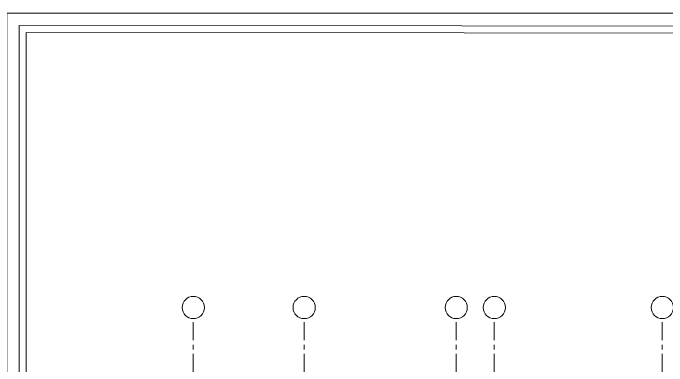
# Model space of a CAD drawing. Header units: millimetres. Extents: x 1373 to 40779, y 1939 to 6439.
# Drawn here: x 22986 to 24757, y 5483 to 6439 of the extents above; entities that cross this region are included whole.
import ezdxf

# ---------------------------------------------------------------- set-up
doc = ezdxf.new("R2010")
doc.units = ezdxf.units.MM
doc.linetypes.add('IMPORT-CENTER2', pattern=[112.5, 75, -12.5, 12.5, -12.5])
for name, color, linetype, lineweight in [('A-ANNO-DIMS', 211, 'Continuous', 18), ('S-GRID', 252, 'IMPORT-CENTER2', 5), ('S-GRID-IDEN', 1, 'Continuous', 18)]:
    doc.layers.add(name, color=color, linetype=linetype, lineweight=lineweight)

msp = doc.modelspace()

# ---------------------------------------------------------------- linework, layer by layer
at = {"layer": 'A-ANNO-DIMS', "lineweight": 18, "ltscale": 2}
for points in [[(22969.5, 1938.6), (26631.3, 1938.6), (26631.3, 6438.6), (22969.5, 6438.6)], [(23003.3, 1972.4), (26597.6, 1969.9), (26597.6, 6402.4), (23003.3, 6404.9)], [(23022, 1991.1), (26578.8, 1988.7), (26578.8, 6383.7), (23022, 6386.1)]]:
    msp.add_lwpolyline(points, close=True, dxfattribs=at)
at = {"layer": 'S-GRID', "lineweight": 18}
for p, q in [((23474.3, 2740.6), (23474.3, 5601.4)), ((23774.6, 2740.6), (23774.6, 5601.4)), ((24186.3, 2740.6), (24186.3, 5601.4)), ((24289.3, 2740.6), (24289.3, 5601.4)), ((24744.3, 2740.6), (24744.3, 5601.4))]:
    msp.add_line(p, q, dxfattribs=at)
at = {"layer": 'S-GRID-IDEN'}
for centre in [(23474.3, 5641.4), (23774.6, 5641.4), (24186.3, 5641.4), (24289.3, 5641.4), (24744.3, 5641.4)]:
    msp.add_circle(centre, 30, dxfattribs=at)

doc.saveas('drawing.dxf')
